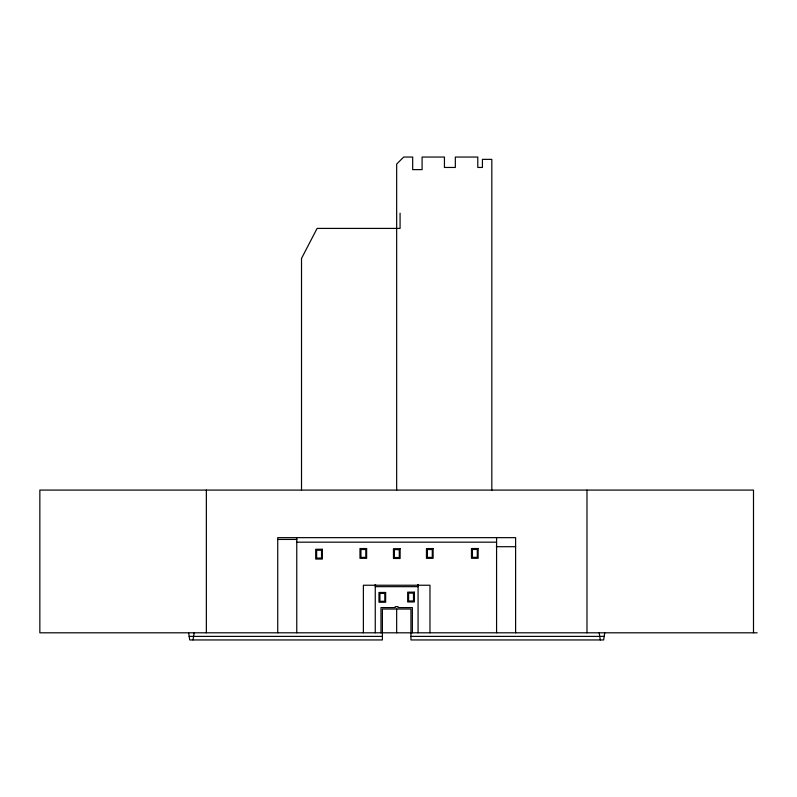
<?xml version="1.0" encoding="UTF-8"?>
<svg xmlns="http://www.w3.org/2000/svg" width="797" height="797" viewBox="0 0 797 797"><rect width="100%" height="100%" fill="white"/><g stroke="black" fill="none" stroke-linecap="round" stroke-linejoin="round"><path stroke-width="1.2" d="M193.043 639.951L194.159 632.808M604.734 632.808L603.628 639.951L410.943 639.951L410.943 609.028L382.401 609.028L382.401 639.951L189.716 639.951L188.6 632.808M277.735 539.439L296.853 539.439M296.763 542.179L496.581 542.179M496.322 546.702L515.609 546.702M375.257 586.662L418.076 586.662M757.15 632.808L39.85 632.808L39.85 490.085L753.494 490.085L753.494 632.808M189.158 636.385L382.401 636.385M410.943 636.385L604.186 636.385M599.185 632.808L600.3 639.951M586.981 490.085L586.981 632.808M515.609 632.808L515.609 537.656L277.735 537.656L277.735 632.808M496.581 537.656L496.581 632.808M491.819 490.235L491.819 159.36L482.424 159.36L482.424 167.46L477.792 167.46L477.792 157.049L455.336 157.049L455.336 167.46L444.437 167.46L444.437 157.049L422.091 157.049L422.091 169.622L412.677 169.622L412.677 157.049L403.68 157.049L396.667 164.062L396.667 490.225M429.972 632.808L429.972 585.237L363.372 585.237L363.372 632.808M418.076 584.52L418.076 632.808M417.837 584.52L417.837 585.237M412.368 632.808L412.368 607.593L398.101 607.593L398.101 606.647L395.242 606.647L395.242 607.593L380.976 607.593L380.976 632.808M400.074 213.168L400.074 228.41L317.106 228.41L301.515 258.407L301.515 490.314M396.667 609.028L396.667 632.808M375.507 584.52L375.507 585.237M375.257 584.52L375.257 632.808M296.763 537.656L296.763 632.808M206.363 490.085L206.363 632.808M366.64 548.545L359.985 548.545L359.985 558.328L366.64 558.328L366.64 548.545M433.12 548.565L426.465 548.565L426.465 558.348L433.12 558.348L433.12 548.565M478.14 548.505L471.475 548.505L471.475 558.289L478.14 558.289L478.14 548.505M400.114 548.695L393.459 548.695L393.459 558.478L400.114 558.478L400.114 548.695M322.357 549.263L315.702 549.263L315.702 559.046L322.357 559.046L322.357 549.263M365.803 549.492L360.931 549.492L360.931 557.372L365.803 557.372L365.803 549.492M477.303 549.452L472.432 549.452L472.432 557.342L477.303 557.342L477.303 549.452M399.277 549.641L394.405 549.641L394.405 557.521L399.277 557.521L399.277 549.641M432.283 549.512L427.411 549.512L427.411 557.402L432.283 557.402L432.283 549.512M321.52 550.209L316.648 550.209L316.648 558.089L321.52 558.089L321.52 550.209M414.33 592.151L407.665 592.151L407.665 601.944L414.33 601.944L414.33 592.151M385.638 592.46L378.973 592.46L378.973 602.243L385.638 602.243L385.638 592.46M413.484 593.107L408.612 593.107L408.612 600.988L413.484 600.988L413.484 593.107M384.802 593.416L379.93 593.416L379.93 601.297L384.802 601.297L384.802 593.416"/></g></svg>
